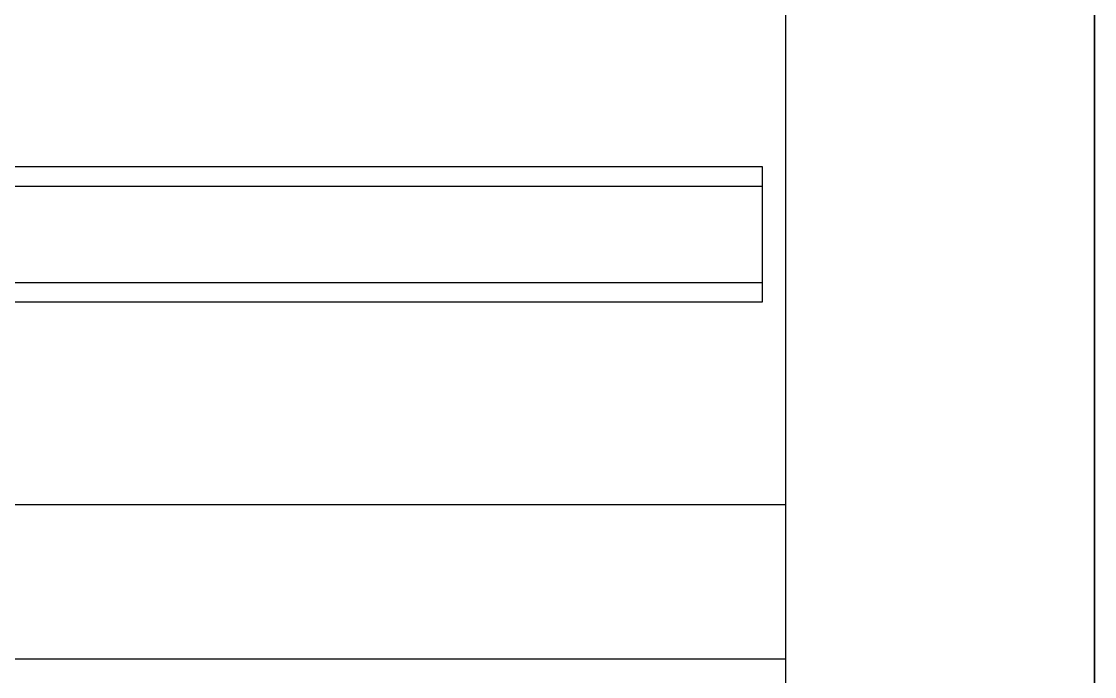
# Model space of a CAD drawing. Header units: millimetres. Extents: x 42356 to 50646, y 31507 to 39566.
# Drawn here: x 47895.6 to 48173.5, y 33086.4 to 33256.1 of the extents above; entities that cross this region are included whole.
import ezdxf

# ---------------------------------------------------------------- set-up
doc = ezdxf.new("R2010")
doc.units = ezdxf.units.MM
for name, color, linetype in [('000-PI-ORMAR', 2, 'Continuous'), ('002-PI-Kabelska kanalica', 150, 'Continuous'), ('004-PI-DIN Šina', 3, 'Continuous')]:
    doc.layers.add(name, color=color, linetype=linetype)

# ---------------------------------------------------------------- blocks, each defined once
blk = doc.blocks.new('2000x800 montažna')
at = {"layer": '000-PI-ORMAR'}
blk.add_line((46109.52, 34384.53), (46109.52, 36225.53), dxfattribs=at)
blk = doc.blocks.new('*U103')
at = {"layer": '004-PI-DIN Šina'}
blk.add_lwpolyline([(540, -17.5), (540, 17.5), (0, 17.5), (0, -17.5)], close=True, dxfattribs=at)
for points in [[(0, 12.5), (540, 12.5)], [(0, -12.5), (540, -12.5)]]:
    blk.add_lwpolyline(points, dxfattribs=at)
blk = doc.blocks.new('*U132')
at = {"layer": '002-PI-Kabelska kanalica'}
for p, q in [((-20, -100), (-20, 580)), ((60, -100), (60, 580))]:
    blk.add_line(p, q, dxfattribs=at)
blk = doc.blocks.new('*U118')
at = {"layer": '002-PI-Kabelska kanalica'}
for p, q in [((-20, 446), (20, 446)), ((-20, -100), (-20, 446)), ((20, -100), (20, 446))]:
    blk.add_line(p, q, dxfattribs=at)

msp = doc.modelspace()

# ---------------------------------------------------------------- block references
for name, p, rotation in [('*U132', (48153.526, 33530.989), 180), ('*U118', (47647.526, 33110.989), 270)]:
    msp.add_blockref(name, p, dxfattribs=dict(rotation=rotation))
msp.add_blockref('*U103', (47547.526, 33200.989))
at = {"layer": '000-PI-ORMAR'}
msp.add_blockref('2000x800 montažna', (2064.005, -2331.044), dxfattribs=at)

doc.saveas('drawing.dxf')
